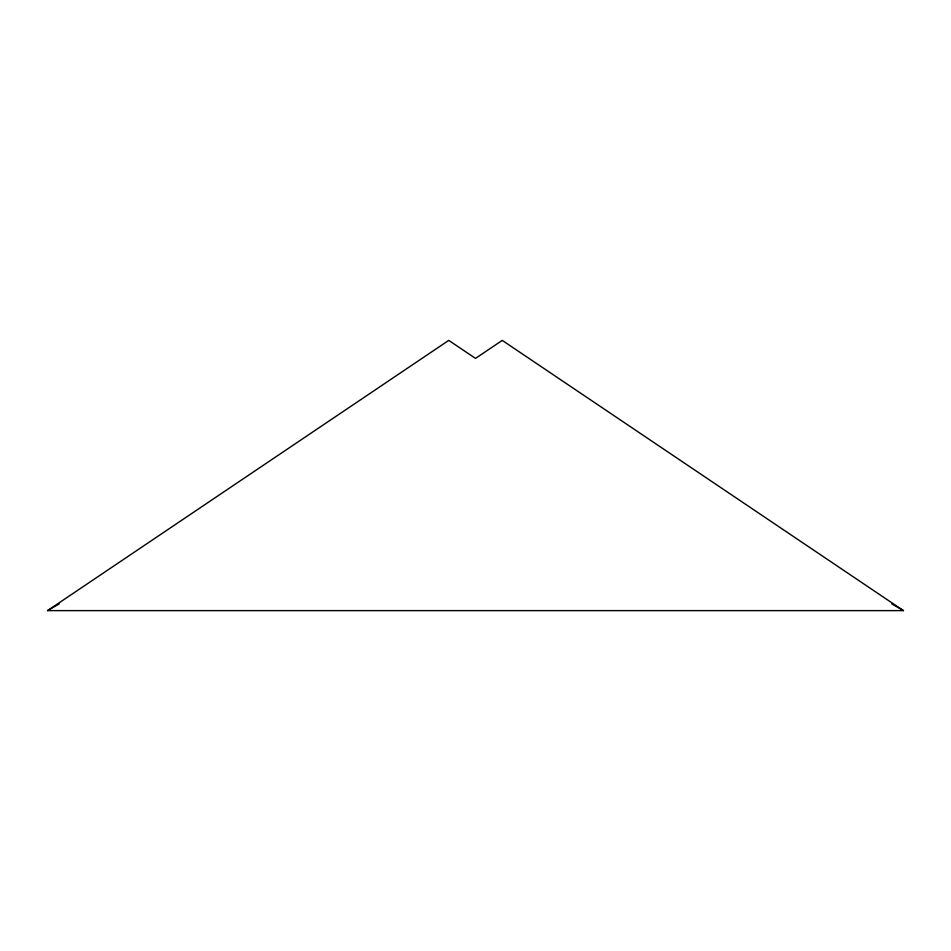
<?xml version="1.0" encoding="UTF-8"?>
<svg xmlns="http://www.w3.org/2000/svg" width="951" height="951" viewBox="0 0 951 951"><rect width="100%" height="100%" fill="white"/><g stroke="black" fill="none" stroke-linecap="round" stroke-linejoin="round"><path stroke-width="1.43" d="M47.55 610.613L448.753 340.387L475.5 358.396L502.247 340.387L903.45 610.613L47.55 610.613L59.128 603.933M891.872 603.933L903.45 610.613"/></g></svg>
